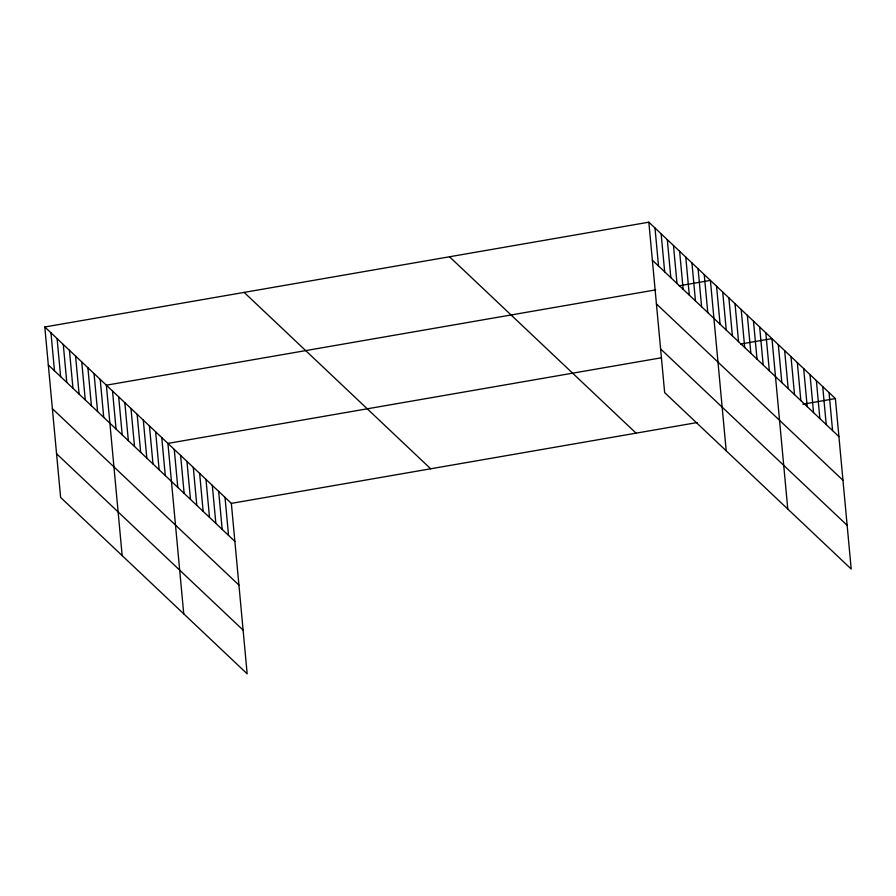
<?xml version="1.0" encoding="UTF-8"?>
<svg xmlns="http://www.w3.org/2000/svg" width="896" height="896" viewBox="0 0 896 896"><rect width="100%" height="100%" fill="white"/><g stroke="black" fill="none" stroke-linecap="round" stroke-linejoin="round"><path stroke-width="1.34" d="M44.8 326.984L231.347 503.373L247.162 673.814L60.614 497.426L44.8 326.984L648.838 222.186L835.386 398.574L851.2 569.016L664.653 392.627L648.838 222.186M655.682 289.878L106.366 385.19L122.17 555.643M679.134 285.813L710.405 280.392L726.208 450.845M661.226 357.806L167.922 443.397L183.736 613.85M740.69 344.019L771.96 338.598L787.774 509.051M231.347 503.373L697.29 422.531M802.816 404.219L835.386 398.574M652.366 260.198L838.914 436.587M656.421 303.901L842.968 480.29M660.598 348.936L847.146 525.314M449.512 256.771L636.059 433.149M244.138 292.398L430.685 468.787M48.328 364.997L234.875 541.386M52.382 408.699L238.93 585.088M56.56 453.734L243.107 630.112M829.046 392.571L832.574 430.595M822.707 386.579L826.235 424.592M816.357 380.576L819.885 418.6M810.018 374.584L813.546 412.597M803.678 368.581L807.206 406.605M797.328 362.589L800.856 400.602M790.989 356.586L794.517 394.61M784.65 350.594L788.178 388.618M778.299 344.59L781.827 382.614M765.8 332.774L769.328 370.798M759.651 326.962L763.179 364.974M753.491 321.138L757.019 359.15M747.342 315.314L750.859 353.338M741.182 309.49L744.71 347.514M735.022 303.677L738.55 341.69M728.874 297.853L732.39 335.877M722.714 292.029L726.242 330.053M716.554 286.216L720.082 324.229M704.245 274.568L707.773 312.592M698.085 268.744L701.613 306.768M691.936 262.931L695.464 300.944M685.776 257.107L689.304 295.131M679.616 251.283L683.144 289.307M673.467 245.47L676.995 283.483M667.307 239.646L670.835 277.67M661.147 233.822L664.675 271.846M654.998 227.998L658.526 266.022M225.008 497.37L228.536 535.394M218.658 491.378L222.186 529.39M212.318 485.374L215.846 523.398M205.979 479.382L209.507 517.395M199.64 473.379L203.157 511.403M193.29 467.387L196.818 505.4M186.95 461.384L190.478 499.408M180.611 455.392L184.139 493.416M174.261 449.389L177.789 487.413M161.762 437.573L165.29 475.597M155.613 431.76L159.141 469.773M149.453 425.936L152.981 463.949M143.293 420.112L146.821 458.136M137.144 414.288L140.672 452.312M130.984 408.475L134.512 446.488M124.824 402.651L128.352 440.675M118.675 396.827L122.203 434.851M112.515 391.014L116.043 429.027M100.206 379.366L103.734 417.39M94.046 373.542L97.574 411.566M87.898 367.73L91.414 405.742M81.738 361.906L85.266 399.93M75.578 356.082L79.106 394.106M69.429 350.269L72.957 388.282M63.269 344.445L66.797 382.469M57.109 338.621L60.637 376.645M50.96 332.797L54.488 370.821"/></g></svg>
